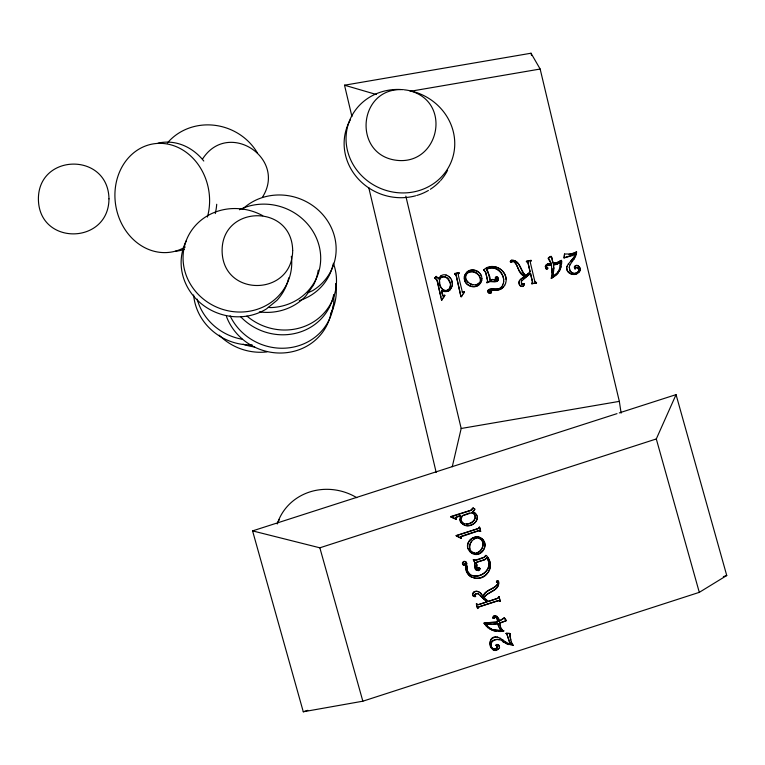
<?xml version="1.0" encoding="UTF-8"?>
<svg xmlns="http://www.w3.org/2000/svg" width="765" height="765" viewBox="0 0 765 765"><rect width="100%" height="100%" fill="white"/><g stroke="black" fill="none" stroke-linecap="round" stroke-linejoin="round"><path stroke-width="1.15" d="M452.172 285.001C454.123 278.068 443.891 270.466 439.445 277.609M503.638 281.816C504.556 274.559 497.986 266.622 490.384 267.827C482.208 268.381 491.455 274.874 489.849 279.541M467.071 566.09L467.377 570.527M467.186 568.902L466.363 562.418M578.742 270.791L578.082 267.807L576.6 267.339L575.29 268.572M497.919 582.442L497.9 583.791C494.525 589.538 485.45 589.643 483.126 596.27C485.364 589.136 494.467 589.547 497.747 583.676L497.585 582.318M467.721 546.631C467.061 540.1 474.902 534.572 480.697 537.986M545.388 266.21L546.153 268.735L547.195 268.993L547.817 268.247M498.254 279.904L497.68 277.179L496.409 276.834L495.328 278.384L495.634 278.938L497.145 278.259L497.451 279.608L496.303 280.344L494.333 280M509.873 635.361L509.93 633.487L510.695 639.894M477.169 517.14C477.408 522.83 470.982 526.397 465.875 525.488M564.321 256.007L564.56 254.009L570.939 253.999L576.6 251.905L576.351 254.305M560.343 265.828L560.63 262.127L556.7 264.183L553.353 264.891L556.614 264.413L560.544 262.357M560.63 262.127L559.425 269.117M498.417 278.632L497.757 280.803M472.015 577.46C466.946 575.337 465.512 569.447 466.038 564.455L464.632 563.384L463.81 565.086L462.921 564.656L462.347 562.973L463.944 561.347L465.818 561.787M488.969 563.748C488.959 571.264 480.946 577.001 473.784 575.902M481.711 280.296L481.912 278.489M464.221 278.183L464.441 276.356M497.374 582.691L496.428 582.012L497.04 580.75L498.694 581.802C499.813 590.771 487.85 591.708 484.073 597.35C487.812 591.211 499.698 590.762 498.541 581.687L497.948 580.817M498.101 580.931L497.193 580.865L496.428 582.012M477.111 569.667L476.471 568.701L476.815 564.752M552.062 272.57L551.383 264.69L546.927 265.465L546.21 266.297L546.44 267.587C548.515 266.335 548.113 269.949 546.067 268.964L545.292 266.44L546.153 264.929M574.429 266.746L575.06 269.079M551.699 275.878L552.081 268.534M579.985 270.361C581.008 267.444 577.307 263.829 574.773 266.297M553.707 270.867C550.81 279.875 554.702 276.117 558.192 271.508M531.579 283.71L536.504 282.916L534.984 281.453L536.504 282.916M474.902 509.184C468.639 515.859 476.519 509.595 474.243 508.715M531.321 260.444L526.282 261.496L527.907 262.663L530.088 271.805L528.003 262.443L526.406 261.343M560.946 267.1L561.606 263.236M493.76 618.407L492.775 617.757L493.396 616.16L495.49 615.71L497.04 616.466L498.828 619.086L499.21 621.209L504.508 617.824L499.057 621.094L498.675 618.971L496.887 616.351M493.023 618.082L493.549 616.274L495.634 615.825M524.627 276.5C517.752 273.841 518.823 264.939 513.277 261.334L511.89 261.372L513.363 261.114L515.792 263.217L519.387 271.221L524.723 276.27L520.506 279.321M567.028 266.287C564.58 273.229 574.984 277.504 579.067 272.015M512.206 261.506L511.489 262.443L510.274 261.745L511.431 260.157C520.382 259.784 520.496 271.441 525.804 275.696C520.037 271.546 520.382 259.957 511.345 260.387L510.513 260.655M519.186 281.233L519.024 283.968L520.238 285.947L522.294 286.531L523.346 286.11L524.341 284.312M564.168 256.868L564.56 254.009M451.886 286.531L452.268 284.771M503.303 283.576L503.724 281.587M464.097 291.695C461.238 294.162 466.057 289.945 463.542 293.368M480.124 529.179L479.569 527.2L480.649 531.388L480.277 530.011M489.753 291.331L490.164 291.924L490.021 290.298L491.053 289.858C495.29 290.509 500.186 290.451 503.341 287.095M444.771 295.644L444.647 295.013L443.002 295.959C437.704 285.269 447.248 295.328 450.528 289.113M452.258 466.746L461.18 428.486L405.813 196.098M505.474 283.624C509.92 271.403 493.014 260.798 483.729 269.854M461.276 517.121L460.893 518.747L461.687 521.654M461.046 518.861L462.49 515.773L471.546 512.818A4.179 4.016 -52.7 0 1 475.055 515.744A5.154 4.944 -52.7 0 1 475.151 518.249C473.851 522.6 468.429 525.115 464.212 523.604M552.808 275.754L553.822 268.716L553.449 264.671M461.094 537.594L460.454 536.982L461.314 536.236L478.756 530.594L480.497 531.273M480.649 531.388L478.909 530.709L460.454 536.982M456.227 519.062L455.271 517.609L459.727 516.126M455.72 518.641L455.424 517.723C465.493 512.129 456.81 519.645 461.792 523.47M549.385 263.6L551.029 263.514L548.065 258.274L550.532 256.744M569.189 267.339L569.829 264.977M551.785 275.658L551.135 278.498L558.259 272.856M477.322 607.486L476.318 603.786L478.24 604.704L486.923 601.892L478.24 604.704M512.999 645.45L505.933 643.442M450.566 285.45C448.194 296.237 437.255 288.482 439.607 279.847A4.179 3.902 21.4 0 1 442.868 276.748A5.154 4.81 21.4 0 1 445.402 276.892C449.983 278.584 451.991 284.963 449.208 288.979M494.678 618.082L494.41 616.953L495.873 616.714L495.041 616.561M494.486 617.91L495.194 616.676M458.924 273.382L458.656 272.703L454.515 273.822L456.017 274.989L460.97 296.657L461.438 296.562M560.324 269.156L561.032 266.87M481.242 281.816L481.797 280.076M563.977 257.901L575.519 253.817L572.478 255.586L563.977 257.901L564.264 256.638M464.345 276.586L465.751 273.382M487.219 282.027L487.64 280.765M460.071 518.23L460.798 515.945M500.128 601.309L499.555 598.88M500.281 601.424L499.067 596.748L499.449 597.857M478.412 593.87L475.945 593.621L474.836 594.357L474.721 595.476L475.734 596.451L474.922 596.757L473.057 595.897L472.474 593.822C474.051 589.576 479.98 591.154 481.816 594.424M477.255 593.583L474.989 594.472L475.266 596.059M521.261 282.017L521.749 280.707M458.512 273.765L458.178 274.654L462.49 292.622L462.376 291.656M456.954 536.16L461.477 538.359L460.941 537.479M483.652 270.055L485.459 271.977L487.506 279.98M440.984 297.05L437.14 280.898C436.882 278.737 433.248 278.747 435.849 276.748M436.165 276.519C439.483 278.871 440.697 279.99 435.926 276.71M443.002 295.959L441.788 290.423M444.35 296.189L441.682 300.215L441.405 298.522M441.682 300.215L442.399 299.163M443.461 296.122L444.035 295.539M454.515 273.822L454.926 273.344M456.017 274.989L454.601 273.593M454.84 273.564L458.656 272.703M459.115 272.828L458.57 272.923M460.97 296.657L456.112 274.769M486.846 282.677L487.305 281.797M490.097 280.573L488.041 271.565L486.425 269.567M490.021 290.298L490.958 290.088C495.921 291.025 502.089 290.298 504.661 285.326M495.28 278.049L495.653 277.265M495.567 277.485L496.409 276.834M495.921 278.632L496.428 278.202M501.744 286.579C498.484 291.953 490.891 286.072 487.783 290.815C487.123 293.291 490.987 294.41 491.608 291.914M490.25 291.695L491.532 291.589L490.824 292.02M496.303 280.344L497.288 279.722M497.546 278.948L497.145 278.259M498.283 278.613L497.68 277.179M510.274 261.745L511.948 262.175M502.643 285.249L503.389 283.346M526.549 261.267L530.986 260.301M524.255 284.532L524.102 283.509L523.069 284.484L521.96 284.264L521.357 281.788M523.069 284.484L524.102 283.509M530.499 273.516L532.536 282.084L530.499 273.516L523.289 279.11M531.924 283.834L536.59 282.687M546.105 266.947L547.377 267.511M550.752 256.648C553.344 256.179 551.068 265.12 555.17 263.16C558.106 263.849 562.973 256.753 561.52 263.466M553.172 263.284L551.259 256.418M551.029 263.514C550.723 259.718 545.827 258.034 551.039 256.285M551.383 264.69L546.841 265.694M561.443 260.903L561.328 260.263M569.026 254.401L573.09 253.722L576.6 251.905M575.404 256.715L576.437 254.085M574.362 267.454L575.146 268.85L575.863 267.807L577.393 267.387M578.761 269.5L578.082 267.807M451.312 287.975L451.972 286.301M499.373 600.908L498.531 600.63L478.88 606.98L477.609 608.577L478.727 606.865L498.378 600.515L500.138 601.424M574.171 257.011L575.519 253.817M438.823 279.034L439.531 277.379M434.73 278.355L435.514 277.217M559.54 270.915L560.41 268.926M617.011 413.636L252.574 530.891L303.275 711.775L362.849 701.199L699.296 592.349L656.294 438.957L676.05 394.635L619.277 412.899M530.709 261.267L530.269 262.28L534.888 281.683M532.172 282.868L532.631 281.864M504.575 285.555L505.569 283.394M476.136 570.183L478.45 570.499L480.028 568.538L479.779 569.81L478.345 570.68L475.361 569.409M488.51 571.474C491.197 567.267 490.661 561.768 487.965 557.714M506.181 620.597L499.497 623.188L506.325 620.711M262.433 197.217C287.267 158.202 228.295 119.397 202.706 158.776M454.926 518.89L456.322 519.196L451.666 517.245M519.091 281.453L519.712 280.181M558.106 271.738L559.521 268.897M494.142 649.083L496.925 648.089L497.269 646.597M492.813 648.529L495.634 649.102L497.451 647.486L496.963 645.976M578.981 272.244C582.94 269.098 576.982 262.06 574.343 266.966M578.828 270.561L578.063 272.015L575.242 273.526M480.439 283.26L481.338 281.587M566.942 266.516L568.443 263.782M574.123 258.981L575.49 256.495M464.833 275.065L466.822 272.13M461.811 296.055L462.825 294.305M488.347 289.82L487.86 291.446L488.672 292.794L491.101 292.727M461.352 296.791L461.897 295.835M491.015 292.957L491.532 291.589M435.763 276.968L436.251 276.289M471.594 541.075C469.461 543.934 468.496 548.161 470.905 551.163M559.626 270.686L556.585 274.865L552.034 278.02M502.739 285.029C500.492 290.977 493.731 288.711 489.074 289.457M451.398 287.755C449.906 291.446 444.991 292.775 441.701 290.652M475.648 562.6L484.685 559.789L486.597 558.02L484.532 559.674L475.648 562.6L476.528 563.729M444.857 295.414L443.241 297.872M464.345 292.077L462.739 294.535M569.743 265.206L572.402 261.257M473.057 507.998L470.312 510.427L450.968 516.471L451.015 516.977M473.325 508.199C472.206 507.511 472.273 510.877 470.465 510.542L450.939 516.901M488.013 572.163C485.077 576.695 479.225 579.115 473.946 578.053M572.316 261.487L574.209 258.752M574.266 256.782L570.432 261.573M473.984 596.49L475.447 596.165M488.653 601.338L497.747 598.22L498.962 596.633L497.9 598.345L488.653 601.338L486.282 599.731M478.135 568.118C477.255 566.98 480.869 568.194 478.747 567.487M477.867 567.917L478.9 567.601M458.426 273.994L459.01 273.153M519.626 280.401L524.723 276.27M524.121 285.049L523.432 285.88L521.3 286.253L519.559 284.838L518.966 282.428M464.059 565.077L463.867 564.388M474.099 561.175L473.172 559.598L475.132 560.248M480.525 283.031C476.289 290.241 463.81 286.206 464.317 277.953M530.623 261.496L531.302 260.578M530.174 271.575L525.804 275.696M568.357 264.011L572.612 259.01M531.608 283.519L532.268 282.639M461.219 538.331L456.15 535.777L478.355 528.615L479.426 527.018L478.202 528.5L456.036 535.615M521.663 280.927L530.585 273.287M498.962 648.529L495.768 650.298L492.66 649.456M495.567 645.297L496.934 644.388L498.57 644.866M495.72 645.411L497.833 644.513M492.88 617.967L494.534 617.967M479.732 282.438C476.069 286.999 468.792 284.417 466.287 279.942A7.124 6.636 21.4 0 1 465.684 276.089M485.928 555.275L484.111 557.236L476.021 559.999M556.413 273.784L552.674 276.442M465.483 563.489L464.068 563.843M578.158 271.785C575.557 274.673 570.269 273.248 569.476 269.433M497.843 280.573C495.031 283.719 490.107 279.827 487.028 282.84M479.454 284.312C474.721 288.931 465.837 286.043 464.537 279.608M466.736 272.359C471.728 266.842 482.256 271.279 481.826 278.718M546.067 265.159L547.396 263.973L551.116 263.284M525.89 275.467L528.481 273.564M440.382 276.404L441.577 275.524M503.083 630.637L502.739 631.115M502.328 629.92L503.303 630.991L500.1 631.431M478.603 568.672L477.943 569.848L478.613 569.39L478.211 568.165M486.339 269.796C493.511 264.336 503.475 271.871 503.657 279.971M699.296 592.349L726.75 575.519L676.05 394.635M448.52 289.543C443.404 293.062 439.234 286.416 439.703 281.654M487.123 282.62L489.734 281.396L497.001 281.252M560.286 260.961L556.968 262.529L553.267 263.055M490.183 280.344L492.45 279.426L496.389 280.124M462.337 515.658L469.528 512.961M467.989 271.384C471.47 269.29 476.193 269.882 479.1 272.703M308.19 292.632L312.694 290.633A54.841 51.226 22 0 0 323.251 215.156A54.841 51.226 22 0 0 242.754 208.998M476.815 552.913C481.003 551.489 483.796 546.612 482.734 542.289A6.053 5.804 -52.7 0 0 478.947 538.283M507.243 635.017L506.086 633.344L510.083 633.602M506.086 633.344L509.624 633.353M486.282 268.324L490.709 266.88M475.859 284.991C485.555 282.486 478.106 269.634 470.389 271.699A6.053 5.642 21.4 0 0 466.019 274.96L465.598 276.318A7.124 6.636 21.4 0 0 466.201 280.172L468.075 282.476M484.637 623.963C480.267 620.52 496.581 624.89 497.785 621.591L497.47 619.067L495.72 616.6M577.374 273.392C573.052 275.83 566.521 273.134 566.788 267.74M547.31 264.202L548.868 263.686M252.574 530.891L319.847 547.807L656.294 438.957M303.275 711.775L307.817 710.312M723.346 576.619L726.75 575.519M491.178 279.971L492.354 279.646M497.785 621.591L486.32 622.901M498.809 626.793L497.843 623.513L493.693 624.269M497.996 623.628L493.846 624.383L486.559 623.982M496.074 637.063C490.671 637.197 488.213 643.891 491.235 648.031M351.948 116.596L344.518 85.202L531.015 53.225L540.157 69.032L619.334 401.367L621.123 413.119M410.117 91.331L540.157 69.032M461.18 428.486L619.334 401.367M466.631 524.025C470.15 523.776 474.004 521.73 474.998 518.135A5.154 4.944 -52.7 0 0 474.204 514.195A4.179 4.016 -52.7 0 0 471.393 512.703M464.977 561.395L463.332 561.826L462.5 563.088L463.074 564.771L464.212 565.192M477.943 569.848L476.958 569.552M403.375 89.668C357.408 86.617 351.871 156.634 398.297 160.478C438.594 163.681 451.627 104.231 412.192 91.494M491.216 628.83C491.838 630.924 517.809 631.766 494.047 629.891M475.142 554.309C481.759 554.998 487.162 547.224 483.939 541.314M523.155 284.255L522.046 284.035M491.608 624.47L485.593 623.848M496.322 277.054L497.585 277.408M476.471 603.91L477.398 604.417M500.253 631.546L494.094 630.781L489.83 629.021M497.604 637.178C484.188 634.338 491.321 658.808 499.612 647.496L498.417 644.752M496.332 278.431L497.059 278.489M268.343 307.377L270.762 307.597A54.841 51.226 22 0 0 318.278 242.954A54.841 51.226 22 0 0 239.455 209.744M494.008 266.794C500.377 267.32 505.684 273.029 506.019 279.378M504.202 617.68L504.862 618.722M499.229 639.817C495.299 638.345 489.868 641.433 491.14 646.004M496.437 631.316L492.354 630.284L487.841 627.616M473.879 559.904C477.465 560.802 480.908 558.287 484.264 557.35C485.813 555.151 486.683 555.017 488.118 557.828C491.436 562.61 491.159 569.361 487.162 573.664C479.865 583.466 462.815 576.753 465.885 564.341L465.34 563.375M471.995 575.414C480.468 578.895 492.182 569.667 488.242 560.563M464.326 525.058C471.125 528.682 481.826 519.578 475.266 513.21M344.518 85.202L376.323 94.497M507.97 643.308L511.307 644.388L509.442 641.625L507.358 635.524M472.407 511.919L474.09 512.512M472.493 552.493C478.479 555.447 484.455 548.084 482.878 542.404A6.053 5.804 -52.7 0 0 479.091 538.397L477.886 538.178A7.124 6.828 -52.7 0 0 473.965 539.124C470.867 541.257 468.945 545.369 469.882 549.098M474.769 553.286L470.752 551.049M472.694 284.896L469.49 283.499M445.947 275.132L447.315 275.62M478.766 591.814L476.366 591.288L473.927 592.1L472.627 593.936L473.21 596.011M471.957 553.334C480.563 558.68 490.088 544.986 481.94 538.818M497.451 637.054L500.329 638.335M508.543 644.608L503.169 641.883M573.243 273.497L570.135 271.384L569.275 267.109M463.093 523.078L464.365 523.719M453.482 518.135L450.862 516.863M474.683 508.964L473.726 508.429M470.284 574.582L472.139 575.529M462.835 524.331L464.47 525.173M503.313 641.998C499.153 636.442 487.362 640.448 491.838 647.544M505.512 641.883L508.123 643.422M473.937 512.397L475.419 513.325M488.692 627.29L491.36 628.945M577.307 267.616L577.996 268.037M473.181 508.084L473.879 508.543M472.11 553.449L469.385 551.221M500.176 638.22L503.045 640.162M496.38 645.564L497.116 646.09M478.259 593.755L484.35 599.703M502.892 640.047L505.665 641.998M505.77 619.918L506.287 620.3M476.471 568.701L476.968 564.866L476.375 563.614M485.526 600.831L486.923 601.892M511.307 644.388L509.289 641.5L507.511 636.011M462.194 522.39L463.236 523.193M434.816 278.135L436.499 279.149L437.226 280.669L441.472 299.985M470.437 574.697L467.903 572.077M462.988 524.446L460.75 522.122L459.908 519.349M495.72 278.709L495.366 277.819M448.596 276.404L450.681 278.67M486.856 625.636L488.845 627.405M485.679 600.946L480.296 595.199M491.685 647.429L492.966 648.644M479.818 592.473L483.279 596.384M486.253 626.038L487.994 627.73M470.685 552.512L467.884 548.228M483.222 540.08C477.13 531.723 463.322 541.247 468.649 549.949M484.073 597.35L486.435 599.846M465.665 561.673L466.946 563.518M505.158 619.248L505.923 620.033M486.454 557.905L487.601 559.186M506.736 634.223L506.239 633.458M484.14 623.427L486.406 626.153M501.305 630.484L498.656 626.678L497.843 623.513M499.755 628.667L501.152 630.37M483.738 269.825L485.966 272.914L487.554 280.984M462.347 522.505L461.113 520.516M512.139 643.681L513.392 645.278M501.218 628.419L502.481 630.035M479.359 567.716L480.028 568.538M469.079 573.587L467.233 570.413M485.737 623.963L487.009 625.751M505.311 619.363L504.441 617.824M521.319 283.136L521.96 284.264M480.21 273.966L481.042 275.429M487.458 559.072L488.768 561.759M496.409 617.164L497.632 621.476M500.396 626.793L501.371 628.534M511.269 641.931L512.292 643.795M473.946 561.051L474.673 562.371L475.027 568.481M499.029 645.383L499.459 647.381M476.289 514.31L476.901 515.658M475.505 569.533L474.52 562.256M507.09 634.902L507.501 635.639M450.289 283.241L447.592 278.45L445.307 277.121A5.154 4.81 21.4 0 0 441.271 277.513A4.179 3.902 21.4 0 0 439.521 280.067M500.549 626.908L499.497 623.188M511.422 642.045L509.834 636.193M476.48 604.885L477.551 608.481M451.407 280.095L452.192 283.394M319.847 547.807L362.849 701.199M531.015 53.225L531.56 55.549M368.74 187.54L436.184 472.445M499.966 625.263L499.65 623.303M480.506 280.688C481.032 275.381 475.256 271.202 470.293 271.919A6.053 5.642 21.4 0 0 465.933 275.18M553.707 266.937L553.736 268.936M254.659 346.985A54.841 51.226 22 0 1 243.079 344.202M266.899 351.9A54.841 51.226 22 0 1 219.153 335.127M242.295 339.278A54.841 51.226 22 0 1 197.15 299.125M252.201 344.91A54.841 51.226 22 0 1 193.631 294.936M333.454 305.101A54.841 51.226 22 0 1 330.518 314.721M335.692 283.509A54.841 51.226 22 0 1 331.044 312.971M330.815 314.061A54.841 51.226 22 0 1 281.405 353.019A54.841 51.226 22 0 1 226.402 316.366M230.112 315.83A54.841 51.226 22 0 0 293.253 347.128A54.841 51.226 22 0 0 333.674 294.745A54.841 51.226 22 0 1 295.682 333.301A54.841 51.226 22 0 1 240.736 316.806M333.33 263.189A54.841 51.226 22 0 1 313.048 322.189A54.841 51.226 22 0 1 246.961 316.088M333.1 264.279A54.841 51.226 22 0 1 299.249 300.664M277.322 523.499A54.841 51.226 22 0 1 279.34 519.54M277.255 523.958A54.841 51.226 22 0 1 356.777 497.68M259.345 311.891A54.841 51.226 22 0 0 305.837 295.988L313.535 284.991A54.841 51.226 22 0 0 318.259 270.15M291.331 256.294A54.841 51.226 22 0 1 233.124 311.632A54.841 51.226 22 0 1 185.207 243.538A54.841 51.226 22 0 1 262.778 215.711M288.711 277.848A54.841 51.226 22 0 1 276.892 300.396L266.373 308.983A54.841 51.226 22 0 1 200.287 302.883A54.841 51.226 22 0 1 186.354 240.726M167.401 142.969A54.841 51.226 22 0 1 257.537 153.163M184.288 249.457A54.841 47.124 80.4 0 1 175.52 251.226M158.068 143.141A54.841 47.124 80.4 0 1 203.786 161.032M216.715 204.265A54.841 47.124 80.4 0 1 215.271 213.559M185.235 247.019A54.841 47.124 80.4 0 1 116.213 208.061A54.841 47.124 80.4 0 1 163.94 143.543A54.841 47.124 80.4 0 1 207.401 217.05M447.582 170.308A54.841 51.226 22 0 1 440.64 180.473M439.894 181.295A54.841 51.226 22 0 1 430.332 189.28M428.4 190.466A54.841 51.226 22 0 1 416.753 195.477M415.644 195.783A54.841 51.226 22 0 1 357.016 177.528A54.841 51.226 22 0 1 350.408 119.675M404.293 89.801A54.841 51.226 22 0 1 446.062 171.284A54.841 51.226 22 0 1 352.598 163.633A54.841 51.226 22 0 1 400.717 89.505M473.812 539.009A7.124 6.828 -52.7 0 1 476.461 538.111M108.974 198.862C108.716 244.733 39.235 246.12 38.403 199.502C37.82 153.029 108.2 151.814 108.974 198.862M292.679 250.49C292.421 296.371 222.94 297.748 222.108 251.13C221.525 204.657 291.895 203.452 292.679 250.49"/></g></svg>
